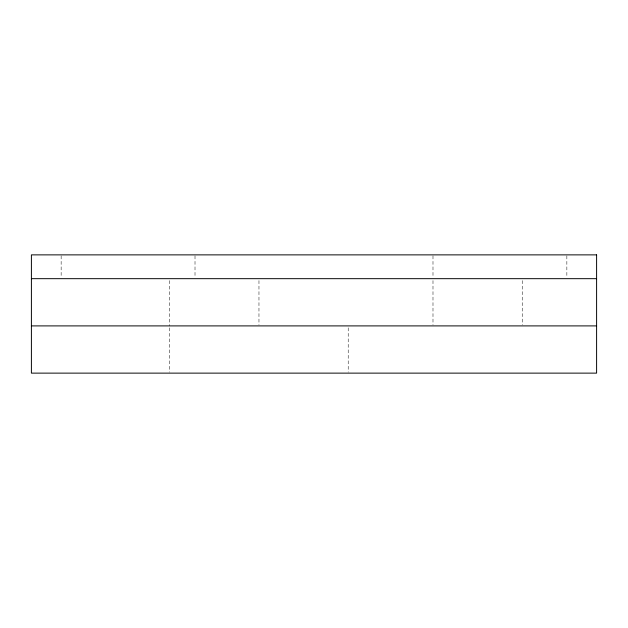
<?xml version="1.0" encoding="UTF-8"?>
<svg xmlns="http://www.w3.org/2000/svg" width="628" height="628" viewBox="0 0 628 628"><rect width="100%" height="100%" fill="white"/><g stroke="black" fill="none" stroke-linecap="round" stroke-linejoin="round"><path stroke-width="0.47" stroke-dasharray="3.14 2.35" d="M566.856 255.832L566.856 277.725M522.229 280.606L522.229 324.935M432.99 255.832L432.99 277.725M432.99 280.606L432.99 324.935M348.21 327.824L348.21 372.161M258.964 280.606L258.964 324.935M195.01 255.832L195.01 277.725M169.725 280.606L169.725 325.901M169.725 327.824L169.725 372.161M61.144 255.832L61.144 277.725"/><path stroke-width="0.94" d="M31.4 278.675L596.6 278.675M31.4 325.901L596.6 325.901M596.6 254.874L31.4 254.874L31.4 373.126L596.6 373.126L596.6 254.874"/></g></svg>
